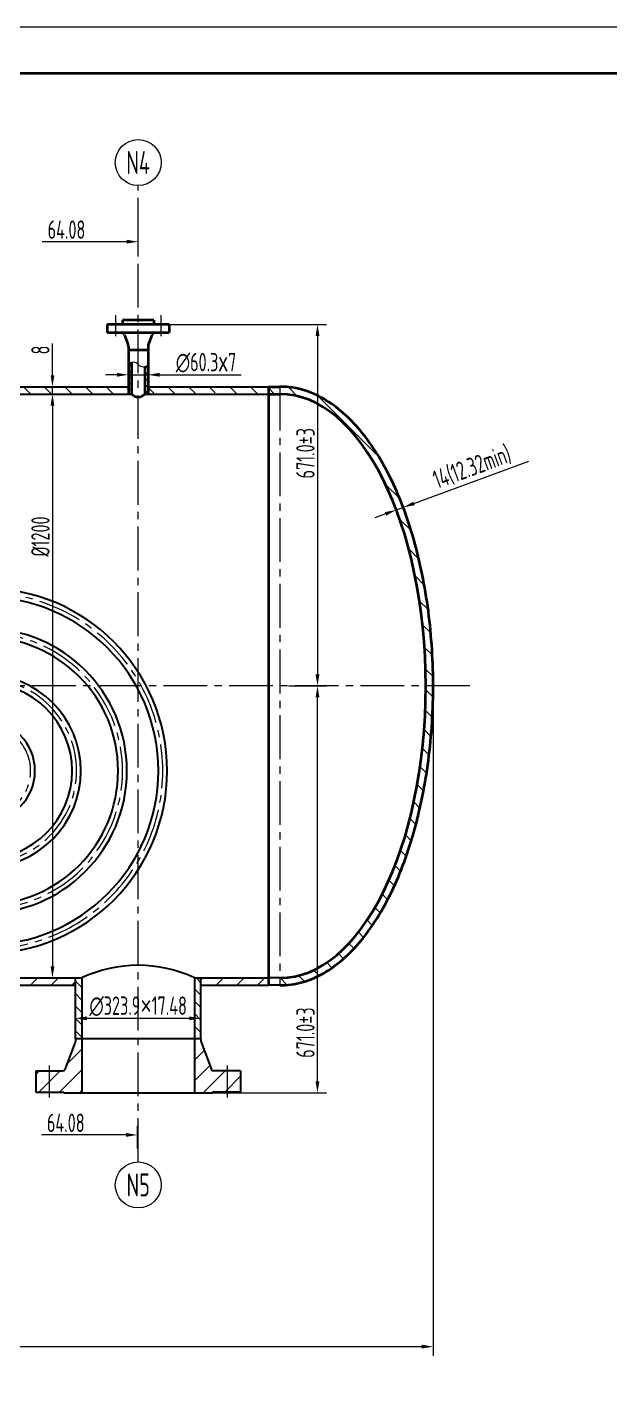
# Model space of a CAD drawing. Header units: millimetres. Extents: x 5765 to 6606, y -201 to 393.
# Drawn here: x 6195.2 to 6321.9, y 96.4 to 393.4 of the extents above; entities that cross this region are included whole.
import ezdxf
from ezdxf.enums import TextEntityAlignment as Align

# ---------------------------------------------------------------- set-up
doc = ezdxf.new("R2010")
doc.units = ezdxf.units.MM
doc.linetypes.add('CENTER2', pattern=[28.575, 19.05, -3.175, 3.175, -3.175])
for name, color, linetype, lineweight in [('1粗实线', 7, 'Continuous', 35), ('2细实线', 3, 'Continuous', 13), ('3中心线', 1, 'CENTER2', 13), ('6剖面线', 6, 'Continuous', 13), ('7文本', 2, 'Continuous', 13), ('8标注', 3, 'Continuous', 13), ('9图表', 4, 'Continuous', 13)]:
    doc.layers.add(name, color=color, linetype=linetype, lineweight=lineweight)
doc.styles.add('lanpec', font='bpec_e.shx', dxfattribs={"width": 0.75, "bigfont": 'hztxt.shx'})
doc.styles.add('lanpec-dim', font='bpec_e.shx', dxfattribs={"width": 0.75})
doc.dimstyles.new('lanpec', dxfattribs={"dimtxt": 4, "dimasz": 2.5, "dimexe": 2, "dimexo": 0, "dimtad": 1, "dimdsep": 46, "dimtxsty": 'lanpec-dim', "dimcen": 2.5, "dimclrd": 256, "dimclre": 256, "dimclrt": 256, "dimazin": 0, "dimtfac": 1, "dimtmove": 0, "dimatfit": 3, "dimfxl": 1, "dimlwd": -1, "dimlwe": -1, "dimarcsym": 0})
doc.dimstyles.new('lanpec$0', dxfattribs={"dimscale": 10, "dimtxt": 4, "dimasz": 2.5, "dimexe": 2, "dimexo": 0, "dimtad": 1, "dimdec": 1, "dimdsep": 46, "dimtxsty": 'lanpec-dim', "dimcen": 0.09, "dimclrd": 256, "dimclre": 256, "dimclrt": 256, "dimadec": 1, "dimazin": 0, "dimtfac": 0.707, "dimtdec": 1, "dimtmove": 0, "dimatfit": 3, "dimfxl": 1, "dimarcsym": 0})

# ---------------------------------------------------------------- blocks, each defined once
blk = doc.blocks.new('A1')
at = {"layer": '1粗实线'}
blk.add_lwpolyline([(-816, 10), (-10, 10), (-10, 584), (-816, 584)], close=True, dxfattribs=at)
at = {"layer": '9图表'}
blk.add_lwpolyline([(-841, 0), (0, 0), (0, 594), (-841, 594)], close=True, dxfattribs=at)
blk = doc.blocks.new('*D49')
at = {"layer": '8标注', "transparency": 16777216}
for p, q in [((6283.49, 250.27), (6283.49, 104.67)), ((5857.9, 231.81), (5857.9, 104.67)), ((5860.4, 106.67), (6280.99, 106.67))]:
    blk.add_line(p, q, dxfattribs=at)
for points in [[(5860.4, 107.09), (5860.4, 106.25), (5857.9, 106.67)], [(6280.99, 107.09), (6280.99, 106.25), (6283.49, 106.67)]]:
    blk.add_solid(points, dxfattribs=at)
at = {"layer": 'Defpoints', "color": 0, "transparency": 16777216}
for p in [(6283.49, 250.27), (5857.9, 231.81), (6283.49, 106.67)]:
    blk.add_point(p, dxfattribs=at)
at = {"layer": '8标注', "transparency": 16777216, "insert": (6070.7, 109.3), "char_height": 4, "attachment_point": 5, "style": 'lanpec-dim'}
blk.add_mtext('7701.343', dxfattribs=at)
blk = doc.blocks.new('*D50')
at = {"layer": '8标注', "transparency": 16777216}
for p, q in [((6200.66, 313.73), (6202.66, 313.73)), ((6200.66, 311.23), (6200.66, 189.31)), ((6200.66, 186.81), (6202.66, 186.81))]:
    blk.add_line(p, q, dxfattribs=at)
for points in [[(6200.25, 311.23), (6201.08, 311.23), (6200.66, 313.73)], [(6200.25, 189.31), (6201.08, 189.31), (6200.66, 186.81)]]:
    blk.add_solid(points, dxfattribs=at)
at = {"layer": 'Defpoints', "color": 0, "transparency": 16777216}
for p in [(6200.66, 313.73), (6200.66, 186.81), (6200.66, 186.81)]:
    blk.add_point(p, dxfattribs=at)
at = {"layer": '8标注', "transparency": 16777216, "insert": (6198.04, 282.75), "char_height": 4, "attachment_point": 5, "rotation": 90, "style": 'lanpec-dim'}
blk.add_mtext('%%C1200', dxfattribs=at)
blk = doc.blocks.new('*D41')
at = {"layer": '8标注', "transparency": 16777216}
for p, q in [((6205.66, 178.03), (6205.66, 180.03)), ((6232.96, 176.64), (6232.96, 180.03)), ((6208.16, 178.03), (6230.46, 178.03))]:
    blk.add_line(p, q, dxfattribs=at)
for points in [[(6208.16, 178.44), (6208.16, 177.61), (6205.66, 178.03)], [(6230.46, 178.44), (6230.46, 177.61), (6232.96, 178.03)]]:
    blk.add_solid(points, dxfattribs=at)
at = {"layer": 'Defpoints', "color": 0, "transparency": 16777216}
for p in [(6205.66, 178.03), (6232.96, 178.03), (6232.96, 176.64)]:
    blk.add_point(p, dxfattribs=at)
at = {"layer": '8标注', "transparency": 16777216, "insert": (6219.31, 180.65), "char_height": 4, "attachment_point": 5, "style": 'lanpec-dim'}
blk.add_mtext('∅323.9{\\fArial|b0|i0|c0|p34;×}17.48', dxfattribs=at)
blk = doc.blocks.new('*D43')
at = {"layer": '8标注', "transparency": 16777216}
for p, q in [((6200.66, 317.83), (6200.66, 324.7)), ((6205.19, 315.33), (6198.66, 315.33)), ((6200.66, 313.73), (6200.66, 315.33)), ((6204.66, 313.73), (6198.66, 313.73)), ((6200.66, 311.23), (6200.66, 308.73))]:
    blk.add_line(p, q, dxfattribs=at)
for points in [[(6200.25, 317.83), (6201.08, 317.83), (6200.66, 315.33)], [(6200.25, 311.23), (6201.08, 311.23), (6200.66, 313.73)]]:
    blk.add_solid(points, dxfattribs=at)
at = {"layer": 'Defpoints', "color": 0, "transparency": 16777216}
for p in [(6200.66, 315.33), (6205.19, 315.33), (6204.66, 313.73)]:
    blk.add_point(p, dxfattribs=at)
at = {"layer": '8标注', "transparency": 16777216, "insert": (6198.04, 323.3), "char_height": 4, "attachment_point": 5, "rotation": 90, "style": 'lanpec-dim'}
blk.add_mtext('8', dxfattribs=at)
blk = doc.blocks.new('管口号')
at = {"layer": '2细实线'}
blk.add_circle((0, 5), 5, dxfattribs=at)
at = {"layer": '7文本', "style": 'lanpec', "width": 0.75}
blk.add_attdef('N', text='', height=5, dxfattribs=at).set_placement((0, 5), align=Align.MIDDLE_CENTER)
blk = doc.blocks.new('*D48')
at = {"layer": '8标注', "transparency": 16777216}
for p, q in [((6252.05, 250.27), (6260.32, 250.27)), ((6258.32, 164.31), (6258.32, 247.77)), ((6223.24, 161.81), (6260.32, 161.81))]:
    blk.add_line(p, q, dxfattribs=at)
for points in [[(6257.91, 247.77), (6258.74, 247.77), (6258.32, 250.27)], [(6257.91, 164.31), (6258.74, 164.31), (6258.32, 161.81)]]:
    blk.add_solid(points, dxfattribs=at)
at = {"layer": 'Defpoints', "color": 0, "transparency": 16777216}
for p in [(6252.05, 250.27), (6258.32, 250.27), (6223.24, 161.81)]:
    blk.add_point(p, dxfattribs=at)
at = {"layer": '8标注', "transparency": 16777216, "insert": (6255.7, 174.92), "char_height": 4, "attachment_point": 5, "rotation": 90, "style": 'lanpec-dim'}
blk.add_mtext('671.0±3', dxfattribs=at)
blk = doc.blocks.new('*D55')
at = {"layer": '8标注', "transparency": 16777216}
for p, q in [((6214.68, 317.92), (6212.18, 317.92)), ((6217.18, 317.92), (6217.18, 319.92)), ((6217.18, 317.92), (6221.45, 317.92)), ((6221.45, 316.58), (6221.45, 319.92)), ((6223.95, 317.92), (6241.69, 317.92))]:
    blk.add_line(p, q, dxfattribs=at)
for points in [[(6214.68, 318.33), (6214.68, 317.5), (6217.18, 317.92)], [(6223.95, 318.33), (6223.95, 317.5), (6221.45, 317.92)]]:
    blk.add_solid(points, dxfattribs=at)
at = {"layer": 'Defpoints', "color": 0, "transparency": 16777216}
for p in [(6217.18, 317.92), (6221.45, 317.92), (6221.45, 316.58)]:
    blk.add_point(p, dxfattribs=at)
at = {"layer": '8标注', "transparency": 16777216, "insert": (6234.07, 320.54), "char_height": 4, "attachment_point": 5, "style": 'lanpec-dim'}
blk.add_mtext('∅60.3{\\fArial|b0|i0|c0|p34;x}7', dxfattribs=at)
blk = doc.blocks.new('*D61')
at = {"layer": '8标注', "transparency": 16777216}
for p, q in [((6279.32, 289.95), (6304.33, 299.13)), ((6275.74, 287.82), (6274.78, 290.41)), ((6275.47, 288.54), (6276.98, 289.09)), ((6277.24, 288.37), (6276.29, 290.97)), ((6273.13, 287.67), (6270.78, 286.81))]:
    blk.add_line(p, q, dxfattribs=at)
for points in [[(6272.98, 288.07), (6273.27, 287.28), (6275.47, 288.54)], [(6279.18, 290.34), (6279.47, 289.56), (6276.98, 289.09)]]:
    blk.add_solid(points, dxfattribs=at)
at = {"layer": 'Defpoints', "color": 0, "transparency": 16777216}
for p in [(6276.98, 289.09), (6277.24, 288.37), (6275.74, 287.82)]:
    blk.add_point(p, dxfattribs=at)
at = {"layer": '8标注', "transparency": 16777216, "insert": (6291.97, 297.78), "char_height": 4, "attachment_point": 5, "rotation": 20.1592, "style": 'lanpec-dim'}
blk.add_mtext('{\\Fbpec_e,hztxt|c134;14(12.32min)}', dxfattribs=at)
blk = doc.blocks.new('*D58')
at = {"layer": '8标注', "transparency": 16777216}
for p, q in [((6222.75, 328.88), (6260.32, 328.88)), ((6258.32, 326.38), (6258.32, 252.77)), ((6252.05, 250.27), (6260.32, 250.27))]:
    blk.add_line(p, q, dxfattribs=at)
for points in [[(6257.91, 326.38), (6258.74, 326.38), (6258.32, 328.88)], [(6257.91, 252.77), (6258.74, 252.77), (6258.32, 250.27)]]:
    blk.add_solid(points, dxfattribs=at)
at = {"layer": 'Defpoints', "color": 0, "transparency": 16777216}
for p in [(6222.75, 328.88), (6252.05, 250.27), (6258.32, 250.27)]:
    blk.add_point(p, dxfattribs=at)
at = {"layer": '8标注', "transparency": 16777216, "insert": (6255.7, 300.86), "char_height": 4, "attachment_point": 5, "rotation": 90, "style": 'lanpec-dim'}
blk.add_mtext('671.0±3', dxfattribs=at)
blk = doc.blocks.new('*D71')
at = {"layer": '8标注', "transparency": 16777216}
for p, q in [((6219.31, 343.87), (6219.31, 348.84)), ((6216.81, 346.84), (6198.42, 346.84))]:
    blk.add_line(p, q, dxfattribs=at)
blk.add_solid([(6216.81, 347.26), (6216.81, 346.43), (6219.31, 346.84)], dxfattribs=at)
at = {"layer": 'Defpoints', "color": 0, "transparency": 16777216}
for p in [(6219.31, 346.84), (6155.23, 343.87), (6219.31, 343.87)]:
    blk.add_point(p, dxfattribs=at)
at = {"layer": '8标注', "transparency": 16777216, "insert": (6203.71, 349.47), "char_height": 4, "attachment_point": 5, "style": 'lanpec-dim'}
blk.add_mtext('64.08', dxfattribs=at)
blk = doc.blocks.new('_None')
blk = doc.blocks.new('*D74')
at = {"layer": '8标注', "transparency": 16777216}
for p, q in [((6219.15, 149.72), (6219.15, 154.69)), ((6216.65, 152.69), (6198.26, 152.69))]:
    blk.add_line(p, q, dxfattribs=at)
blk.add_solid([(6216.65, 153.1), (6216.65, 152.27), (6219.15, 152.69)], dxfattribs=at)
at = {"layer": 'Defpoints', "color": 0, "transparency": 16777216}
for p in [(6219.15, 152.69), (6155.07, 149.72), (6219.15, 149.72)]:
    blk.add_point(p, dxfattribs=at)
at = {"layer": '8标注', "transparency": 16777216, "insert": (6203.55, 155.31), "char_height": 4, "attachment_point": 5, "style": 'lanpec-dim'}
blk.add_mtext('64.08', dxfattribs=at)

msp = doc.modelspace()

# ---------------------------------------------------------------- hatches: boundary and pattern name
at = {"layer": '6剖面线'}
h = msp.add_hatch(dxfattribs=at)
h.set_pattern_fill('ANSI31', color=256, scale=0.3, style=0)
h.set_pattern_definition([(45, (4681.0313, 1253.9641), (-0.6735192, 0.6735192), [])])
h.paths.add_polyline_path([(6217.899, 320.671, 0.1674325), (6217.179, 320.184), (6217.179, 313.732), (6217.899, 313.732)])
h.paths.add_polyline_path([(6221.451, 320.184, -0.1674325), (6220.731, 319.696), (6220.731, 313.732), (6221.451, 313.732)])
h = msp.add_hatch(dxfattribs=at)
h.set_pattern_fill('ANSI31', color=256, angle=90, style=0)
h.set_pattern_definition([(135, (-26.0972, -10.83), (-2.245064, -2.245064), [])])
h.paths.add_polyline_path([(6055.123, 315.332), (6055.123, 313.732), (6066.533, 313.732), (6066.533, 315.332)])
h.paths.add_polyline_path([(6155.232, 313.732), (6155.232, 315.332), (6122.532, 315.332), (6122.532, 313.732)])
h.paths.add_polyline_path([(6122.532, 313.732), (6122.532, 315.332), (6066.533, 315.332), (6066.533, 313.732), (6104.083, 313.732)])
h.paths.add_polyline_path([(6155.232, 315.332), (6155.232, 313.732), (6217.179, 313.732), (6217.179, 315.332)])
edge = h.paths.add_edge_path()
edge.add_arc((6229.275, 314.953), 1.221, 215, 325)
edge.add_arc((6231.275, 314.953), 1.221, 215, 325)
edge.add_arc((6233.275, 314.953), 1.221, 215, 325)
edge.add_arc((6235.275, 314.953), 1.221, 215, 325)
edge.add_arc((6237.275, 314.953), 1.221, 215, 325)
edge.add_arc((6239.275, 314.953), 1.221, 215, 325)
edge.add_arc((6241.275, 314.953), 1.221, 215, 325)
edge.add_arc((6243.275, 314.953), 1.221, 215, 325)
edge.add_arc((6245.275, 314.953), 1.221, 215, 325)
edge.add_arc((6247.19, 314.968), 1.161, 218.01279, 293.62705)
edge.add_line((6247.656, 313.904), (6247.656, 315.332))
edge.add_line((6247.656, 315.332), (6223.551, 315.332))
edge.add_arc((6224.466, 315.163), 0.93, 169.50347, 258.19859)
edge.add_arc((6225.275, 314.953), 1.221, 215, 325)
edge.add_arc((6227.275, 314.953), 1.221, 215, 325)
edge = h.paths.add_edge_path()
edge.add_arc((6224.466, 315.163), 0.93, 169.50347, 270, ccw=False)
edge.add_line((6223.551, 315.332), (6221.451, 315.332))
edge.add_line((6221.451, 315.332), (6221.451, 313.732))
edge.add_line((6221.451, 313.732), (6224.466, 314.233))
h = msp.add_hatch(dxfattribs=at)
h.set_pattern_fill('ANSI31', color=256, angle=90, style=0)
h.set_pattern_definition([(135, (-44.3872, -6.8414), (-2.245064, -2.245064), [])])
edge = h.paths.add_edge_path()
edge.add_spline(control_points=[(6250.156, 185.202), (6251.781, 185.202), (6253.406, 185.43), (6256.6, 186.327), (6258.17, 186.996), (6262.57, 189.519), (6265.284, 191.895), (6270.254, 197.887), (6272.513, 201.505), (6276.466, 209.74), (6278.159, 214.358), (6280.883, 224.29), (6281.913, 229.605), (6283.246, 240.577), (6283.549, 246.234), (6283.408, 257.513), (6282.964, 263.133), (6281.358, 273.963), (6280.196, 279.171), (6277.224, 288.829), (6275.415, 293.278), (6271.252, 301.126), (6268.899, 304.524), (6263.76, 310.038), (6260.973, 312.155), (6256.097, 314.43), (6254.091, 315.006), (6251.43, 315.297), (6250.793, 315.332), (6250.156, 315.332)], knot_values=[3.1415927, 3.1415927, 3.1415927, 3.1415927, 3.281154, 3.281154, 3.4207154, 3.4207154, 3.6840495, 3.6840495, 3.9473836, 3.9473836, 4.2107177, 4.2107177, 4.4740518, 4.4740518, 4.737386, 4.737386, 5.0007201, 5.0007201, 5.2640542, 5.2640542, 5.5273883, 5.5273883, 5.7907224, 5.7907224, 6.0540566, 6.0540566, 6.22848, 6.22848, 6.2831853, 6.2831853, 6.2831853, 6.2831853], degree=3, periodic=0)
edge.add_line((6250.156, 315.332), (6250.156, 313.732))
edge.add_ellipse((6250.156, 250.267), major_axis=(0, 63.465), ratio=0.5, start_angle=180, end_angle=360, ccw=False)
edge.add_line((6250.156, 186.802), (6250.156, 185.202))
h.paths.add_polyline_path([(6250.156, 315.332), (6248.696, 315.332, -0.2410799), (6248.175, 314.349, -0.1511721), (6247.656, 313.9), (6247.656, 313.732), (6250.156, 313.732)])
h.paths.add_polyline_path([(6248.696, 315.332), (6247.656, 315.332), (6247.656, 313.9, 0.1511721), (6248.175, 314.349, 0.2410799)], flags=17)
h.paths.add_polyline_path([(6250.156, 186.802), (6247.656, 186.802), (6247.656, 185.202), (6250.156, 185.202)])
h = msp.add_hatch(dxfattribs=at)
h.set_pattern_fill('ANSI31', color=256, style=0)
h.set_pattern_definition([(45, (-44.3872, -6.8375), (-2.245064, 2.245064), [])])
h.paths.add_polyline_path([(6247.656, 186.806), (6232.965, 186.806), (6232.965, 185.206), (6247.656, 185.206)])
h.paths.add_polyline_path([(6093.833, 186.806), (6093.833, 185.206), (6205.665, 185.206), (6205.665, 186.806)])
h.paths.add_polyline_path([(6066.533, 185.206), (6066.533, 186.806), (6055.123, 186.806), (6055.123, 185.206)])
h = msp.add_hatch(dxfattribs=at)
h.set_pattern_fill('ANSI31', color=256, scale=0.6, angle=90, style=0)
h.set_pattern_definition([(135, (6205.3355, 178.3402), (-1.34704, -1.34704), [])])
h.paths.add_polyline_path([(6207.065, 173.606), (6205.665, 173.606), (6205.665, 186.806), (6207.065, 186.806)])
h.paths.add_polyline_path([(6232.965, 173.606), (6231.565, 173.606), (6231.565, 186.806), (6232.965, 186.806)])
h = msp.add_hatch(dxfattribs=at)
h.set_pattern_fill('ANSI31', color=256, style=0)
h.set_pattern_definition([(45, (5987.3937, 1217.889), (-2.245064, 2.245064), [])])
h.paths.add_polyline_path([(6238.685, 166.616), (6237.185, 166.616), (6237.185, 162.006), (6238.685, 162.006)])
h.paths.add_polyline_path([(6240.185, 166.616), (6238.685, 166.616), (6238.685, 162.006), (6240.185, 162.006)])
h.paths.add_polyline_path([(6237.185, 162.006), (6235.505, 162.006), (6235.505, 161.806), (6231.565, 161.806), (6231.565, 173.606), (6232.965, 173.606), (6232.965, 172.998, 0.09138), (6232.998, 172.82), (6235.242, 166.938, 0.3110597), (6235.709, 166.616), (6237.185, 166.616)])
h.paths.add_polyline_path([(6241.565, 162.006), (6240.185, 162.006), (6240.185, 166.616), (6241.565, 166.616)])
h.paths.add_polyline_path([(6207.065, 161.806), (6203.125, 161.806), (6203.125, 162.006), (6199.945, 162.006), (6199.945, 166.616), (6202.921, 166.616, 0.3110597), (6203.388, 166.938), (6205.632, 172.82, 0.09138), (6205.665, 172.998), (6205.665, 173.606), (6207.065, 173.606)])
h.paths.add_polyline_path([(6199.945, 162.006), (6197.065, 162.006), (6197.065, 166.616), (6199.945, 166.616)])

# ---------------------------------------------------------------- linework, layer by layer
for p, q in [((6055.123, 315.332), (6217.179, 315.332)), ((6221.451, 315.332), (6247.656, 315.332)), ((6247.656, 185.206), (6247.656, 315.332)), ((6247.656, 315.328), (6247.656, 185.202)), ((6055.123, 313.732), (6217.899, 313.732)), ((6220.731, 313.732), (6247.656, 313.732)), ((6093.833, 186.806), (6207.065, 186.806)), ((6093.833, 185.206), (6205.665, 185.206)), ((6205.665, 173.606), (6205.665, 186.806)), ((6205.665, 173.606), (6205.665, 186.806)), ((6207.065, 186.806), (6207.065, 161.806)), ((6231.565, 186.806), (6247.656, 186.806)), ((6231.565, 186.806), (6231.565, 161.806)), ((6231.565, 186.806), (6233.162, 186.806)), ((6232.965, 173.606), (6232.965, 186.806)), ((6232.965, 173.606), (6232.965, 186.806)), ((6232.965, 185.206), (6247.656, 185.206)), ((6250.156, 186.802), (6247.656, 186.802)), ((6250.156, 185.202), (6247.656, 185.202)), ((6205.632, 172.82), (6203.388, 166.938)), ((6232.965, 173.606), (6205.665, 173.606)), ((6205.665, 173.606), (6205.665, 172.998)), ((6232.965, 173.606), (6232.965, 172.998)), ((6232.998, 172.82), (6235.242, 166.938)), ((6197.065, 166.616), (6197.065, 162.006)), ((6197.065, 166.616), (6202.921, 166.616)), ((6241.565, 166.616), (6235.709, 166.616)), ((6241.565, 166.616), (6241.565, 162.006)), ((6197.065, 162.006), (6203.125, 162.006)), ((6203.125, 162.006), (6203.125, 161.806)), ((6203.125, 161.806), (6235.505, 161.806)), ((6241.565, 162.006), (6235.505, 162.006)), ((6235.505, 162.006), (6235.505, 161.806))]:
    msp.add_line(p, q)
for centre, radius, start, end in [((6185.906, 231.806), 39.7, 270, 90), ((6185.906, 231.806), 37.8, 270, 90), ((6185.906, 231.806), 30.95, 270, 90), ((6185.906, 231.806), 29.05, 270, 90), ((6185.906, 231.806), 20.95, 270, 90), ((6185.906, 231.806), 19.05, 270, 90), ((6185.906, 231.806), 10.95, 270, 90), ((6219.315, 161.105), 28.471, 64.51564, 115.48436), ((6205.165, 172.998), 0.5, 339.11524, 0), ((6233.465, 172.998), 0.5, 180, 200.88476), ((6202.921, 167.116), 0.5, 270, 339.11524), ((6235.709, 167.116), 0.5, 200.88476, 270)]:
    msp.add_arc(centre, radius, start, end)
at = {"layer": '1粗实线', "ltscale": 0.5}
for p, q in [((6222.747, 329.818), (6215.883, 329.818)), ((6215.883, 329.818), (6215.883, 328.878)), ((6222.747, 329.818), (6222.747, 328.878)), ((6226.035, 328.878), (6212.595, 328.878)), ((6212.595, 328.878), (6212.595, 327.086)), ((6212.595, 327.086), (6226.035, 327.086)), ((6226.035, 328.878), (6226.035, 327.086)), ((6216.346, 326.563), (6217.129, 324.444)), ((6217.179, 324.167), (6217.179, 323.318)), ((6221.451, 324.167), (6221.451, 323.318)), ((6222.284, 326.563), (6221.501, 324.444)), ((6217.179, 323.318), (6221.451, 323.318)), ((6217.179, 323.318), (6217.179, 313.732)), ((6221.451, 323.318), (6221.451, 313.732)), ((6217.899, 313.732), (6217.899, 320.671)), ((6220.731, 319.696), (6220.731, 313.732))]:
    msp.add_line(p, q, dxfattribs=at)
at = {"layer": '1粗实线'}
for p, q in [((6247.656, 315.332), (6250.156, 315.332)), ((6247.656, 315.332), (6247.656, 185.202)), ((6247.656, 313.732), (6250.156, 313.732))]:
    msp.add_line(p, q, dxfattribs=at)
at = {"layer": '1粗实线', "ltscale": 0.5}
for centre, radius, start, end in [((6215.596, 326.286), 0.8, 20.28013, 90), ((6223.034, 326.286), 0.8, 90, 159.71987), ((6216.379, 324.167), 0.8, 0, 20.28013), ((6222.251, 324.167), 0.8, 159.71987, 180), ((6219.315, 314.935), 1.858, 220.35736, 319.64264)]:
    msp.add_arc(centre, radius, start, end, dxfattribs=at)
at = {"layer": '1粗实线'}
msp.add_ellipse((6250.156, 250.267), major_axis=(0, 63.465), ratio=0.5, start_param=3.1415927, end_param=6.2831853, dxfattribs=at)
msp.add_open_spline([(6250.156, 185.202), (6251.781, 185.202), (6253.406, 185.43), (6256.6, 186.327), (6258.17, 186.996), (6262.57, 189.519), (6265.284, 191.895), (6270.254, 197.887), (6272.513, 201.505), (6276.466, 209.74), (6278.159, 214.358), (6280.883, 224.29), (6281.913, 229.605), (6283.246, 240.577), (6283.549, 246.234), (6283.408, 257.513), (6282.964, 263.133), (6281.358, 273.963), (6280.196, 279.171), (6277.224, 288.829), (6275.415, 293.278), (6271.252, 301.126), (6268.899, 304.524), (6263.76, 310.038), (6260.973, 312.155), (6256.097, 314.43), (6254.091, 315.006), (6251.43, 315.297), (6250.793, 315.332), (6250.156, 315.332)], degree=3, knots=[3.1415927, 3.1415927, 3.1415927, 3.1415927, 3.281154, 3.281154, 3.4207154, 3.4207154, 3.6840495, 3.6840495, 3.9473836, 3.9473836, 4.2107177, 4.2107177, 4.4740518, 4.4740518, 4.737386, 4.737386, 5.0007201, 5.0007201, 5.2640542, 5.2640542, 5.5273883, 5.5273883, 5.7907224, 5.7907224, 6.0540566, 6.0540566, 6.22848, 6.22848, 6.2831853, 6.2831853, 6.2831853, 6.2831853], dxfattribs=at)
at = {"layer": '2细实线'}
msp.add_lwpolyline([(6217.179, 320.184, -0.5), (6219.315, 320.184, 0.5), (6221.451, 320.184, 0.5)], format="xyb", dxfattribs=at)
at = {"layer": '3中心线', "ltscale": 0.5}
for p, q in [((6219.315, 146.806), (6219.315, 359.042)), ((6214.363, 330.896), (6214.363, 326.286)), ((6224.267, 330.896), (6224.267, 326.286)), ((6250.156, 315.332), (6250.156, 185.202)), ((6291.5, 250.269), (6055.123, 250.269)), ((6199.945, 167.806), (6199.945, 160.816)), ((6238.685, 167.806), (6238.685, 160.816))]:
    msp.add_line(p, q, dxfattribs=at)
for radius in [38.75, 30, 20, 10]:
    msp.add_arc((6185.906, 231.806), radius, 270, 90, dxfattribs=at)

# ---------------------------------------------------------------- block references
at = {"layer": '2细实线'}
msp.add_blockref('A1', (6606.028, -200.559), dxfattribs=at)
at = {"layer": '8标注'}
for p, values in [((6219.315, 359.042), {'N': 'N4'}), ((6219.315, 136.806), {'N': 'N5'})]:
    msp.add_blockref('管口号', p, dxfattribs=at).add_auto_attribs(values)

# ---------------------------------------------------------------- dimensions: what is measured, and where the dimension line sits
for base, p1, p2, picture, middle in [((6219.315, 346.842), (6155.232, 343.875), (6219.315, 343.875), '*D71', (6203.713, 346.842)), ((6219.153, 152.687), (6155.07, 149.72), (6219.153, 149.72), '*D74', (6203.55, 152.687))]:
    dim = msp.add_linear_dim(base=base, p1=p1, p2=p2, dimstyle='lanpec$0', override={"dimscale": 1, "dimdec": 2, "dimblk1": 'None', "dimsah": 1, "dimcen": 2.5, "dimse1": 1, "dimsd1": 1, "dimadec": 2, "dimtfac": 1, "dimtdec": 2, "dimlwd": 65535, "dimlwe": 65535}, dxfattribs=at)
    dim.commit()
    dim.dimension.update_dxf_attribs({"geometry": picture, "text_midpoint": middle, "dimtype": 160})
for p1, angle, picture, middle in [((6222.747, 328.878), 90, '*D58', (6258.323, 300.862)), ((6223.239, 161.806), 270, '*D48', (6258.323, 174.919))]:
    dim = msp.add_linear_dim(base=(6258.323, 250.269), p1=p1, p2=(6252.053, 250.269), angle=angle, text='671.0±3', dimstyle='lanpec$0', override={"dimscale": 1, "dimdec": 2, "dimcen": 2.5, "dimadec": 2, "dimtfac": 1, "dimtdec": 2, "dimlwd": 65535, "dimlwe": 65535}, dxfattribs=at)
    dim.commit()
    dim.dimension.update_dxf_attribs({"geometry": picture, "text_midpoint": middle, "dimtype": 160})
for base, p1, p2, text, picture, middle in [((6200.665, 315.332), (6204.665, 313.732), (6205.193, 315.332), '8', '*D43', (6200.665, 323.3)), ((6200.665, 186.806), (6200.665, 313.732), (6200.665, 186.806), '%%C1200', '*D50', (6200.665, 282.752))]:
    dim = msp.add_linear_dim(base=base, p1=p1, p2=p2, angle=90, text=text, dimstyle='lanpec', dxfattribs=at)
    dim.commit()
    dim.dimension.update_dxf_attribs({"geometry": picture, "text_midpoint": middle, "dimtype": 160})
dim = msp.add_linear_dim(base=(6221.451, 317.918), p1=(6217.179, 317.918), p2=(6221.451, 316.582), text='∅60.3{\\fArial|b0|i0|c0|p34;x}7', dimstyle='lanpec', dxfattribs=at)
dim.commit()
dim.dimension.update_dxf_attribs({"geometry": '*D55', "text_midpoint": (6234.068, 317.918), "dimtype": 160})
dim = msp.add_aligned_dim(p1=(6275.736, 287.823), p2=(6277.238, 288.375), distance=0.76, text='{\\Fbpec_e,hztxt|c134;14(12.32min)}', dimstyle='lanpec$0', override={"dimscale": 1, "dimdec": 2, "dimcen": 2.5, "dimadec": 2, "dimtfac": 1, "dimtdec": 2, "dimlwd": 65535, "dimlwe": 65535}, dxfattribs=at)
dim.commit()
dim.dimension.update_dxf_attribs({"geometry": '*D61', "text_midpoint": (6291.967, 297.782)})
for base, p1, p2, text, picture, middle in [((6283.488, 106.67), (5857.902, 231.806), (6283.488, 250.27), '7701.343', '*D49', (6070.695, 109.295)), ((6232.965, 178.027), (6205.665, 178.027), (6232.965, 176.637), '∅323.9{\\fArial|b0|i0|c0|p34;×}17.48', '*D41', (6219.315, 180.652))]:
    dim = msp.add_linear_dim(base=base, p1=p1, p2=p2, text=text, dimstyle='lanpec', dxfattribs=at)
    dim.commit()
    dim.dimension.update_dxf_attribs({"geometry": picture, "text_midpoint": middle})

doc.saveas('drawing.dxf')
